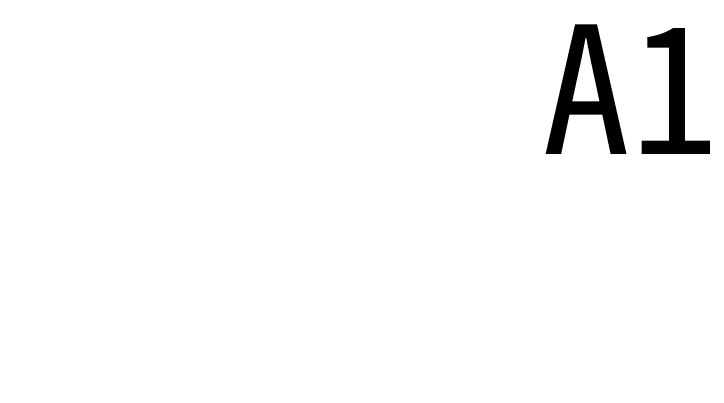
# Model space of a CAD drawing. Extents: x -26219 to 315419, y -160410 to -120810.
# Drawn here: x 270939 to 278590, y -124935 to -120810 of the extents above; entities that cross this region are included whole.
import ezdxf
from ezdxf.xclip import XClip

# ---------------------------------------------------------------- set-up
doc = ezdxf.new("R2010")
doc.units = 0
doc.header["$LTSCALE"] = 1000
doc.header["$MEASUREMENT"] = 0
doc.header["$XCLIPFRAME"] = 0
doc.linetypes.add('104-14# 核心筒$2$DOTE', pattern=[2.42, 2, -0.2, 0.02, -0.2])
doc.layers.add('02-TEXT_标注', color=130, linetype='Continuous')
doc.layers.add('104-14# 核心筒$2$A_AXIS-轴线', color=36, linetype='104-14# 核心筒$2$DOTE')
doc.styles.get("Standard").update_dxf_attribs({"font": 'STXIHEI_0.TTF'})

# ---------------------------------------------------------------- blocks, each defined once
blk = doc.blocks.new('104-14# 核心筒')
at = {"layer": '104-14# 核心筒$2$A_AXIS-轴线'}
for p, q in [((32400, 139633.6), (32400, 80554.9)), ((104400, 110750), (110517.1, 132736))]:
    blk.add_line(p, q, dxfattribs=at)

msp = doc.modelspace()

# ---------------------------------------------------------------- block references
ref = msp.add_blockref('104-14# 核心筒', (243788.7, -236343.4))
XClip(ref).set_block_clipping_path([(32000, 95800), (42400, 107298.7390783391)])
ref = msp.add_blockref('104-14# 核心筒', (162825.3, -253650))
XClip(ref).set_block_clipping_path([(94442.2879467641, 101022.6274729816), (105150.0000113929, 111550)])

# ---------------------------------------------------------------- texts
at = {"layer": '02-TEXT_标注', "color": 0}
msp.add_text('A1', height=1427.13, dxfattribs=at).set_placement((276741.5, -122351.3))

doc.saveas('drawing.dxf')
